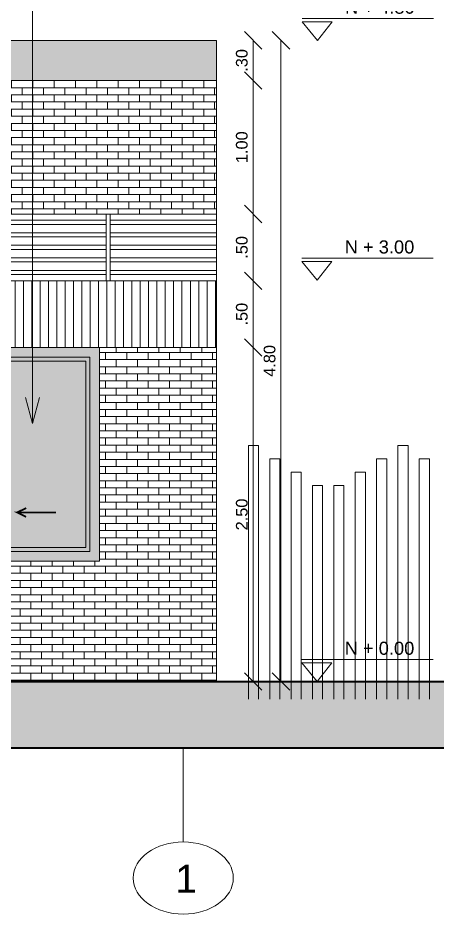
# Model space of a CAD drawing. Header units: metres. Extents: x 98211 to 98447, y 101204 to 101327.
# Drawn here: x 98432.61 to 98435.75, y 101295.27 to 101301.98 of the extents above; entities that cross this region are included whole.
import ezdxf
from ezdxf import colors
from ezdxf.entities.mleader import LeaderData, LeaderLine
from ezdxf.enums import TextEntityAlignment as Align
from ezdxf.math import Vec2, Vec3

# ---------------------------------------------------------------- set-up
doc = ezdxf.new("R2010")
doc.units = ezdxf.units.M
doc.header["$LTSCALE"] = 8
doc.header["$MEASUREMENT"] = 0
doc.header["$PDMODE"] = 1
doc.linetypes.add('DASHDOTX2', pattern=[2, 1, -0.5, 0, -0.5])
doc.layers.get('0').update_dxf_attribs({"linetype": 'CONTINUOUS', "lineweight": 9})
doc.layers.get('DEFPOINTS').update_dxf_attribs({"linetype": 'CONTINUOUS'})
for name, color, linetype, lineweight in [('A-PLAN-ACHU1', 105, 'CONTINUOUS', 9), ('A-PUER', 36, 'CONTINUOUS', 13), ('A-VENT', 1, 'CONTINUOUS', 15), ('A_ACHURADADOS', 9, 'CONTINUOUS', 0), ('A_CARP-MAD', 46, 'CONTINUOUS', 18), ('A_CARP-MET', 126, 'CONTINUOUS', 18), ('A_EJES', 75, 'DASHDOTX2', 5), ('A_MURO', 7, 'CONTINUOUS', 40), ('A_MURO-ACHU', 254, 'CONTINUOUS', 0), ('A_PLAN-8', 8, 'CONTINUOUS', 13), ('A_TEXT-DIM', 54, 'CONTINUOUS', 13), ('A_TEXT-IDEN', 5, 'CONTINUOUS', 18), ('A_TEXT-NIVL', 54, 'CONTINUOUS', 20), ('A_TEXT-NOTA', 53, 'CONTINUOUS', 20), ('A_TEXT-SIMB', 195, 'CONTINUOUS', 20), ('A_VENT', 124, 'CONTINUOUS', 18)]:
    doc.layers.add(name, color=color, linetype=linetype, lineweight=lineweight)
doc.styles.add('ARIAL', font='arial.ttf')
doc.styles.add('DIM', font='arial.ttf')
doc.dimstyles.new('BAN_REP_1-50-2', dxfattribs={"dimtxt": 0.0875, "dimasz": 0.1313, "dimexe": 0.15, "dimexo": 0.03, "dimgap": 0.04, "dimtad": 1, "dimzin": 4, "dimdsep": 46, "dimtxsty": 'ARIAL', "dimblk": 'OBLIQUE', "dimcen": 0.075, "dimse1": 1, "dimse2": 1, "dimclrd": 256, "dimclre": 256, "dimclrt": 256, "dimadec": 0, "dimazin": 0, "dimtfac": 1, "dimtix": 1, "dimtofl": 0, "dimtmove": 1, "dimatfit": 3, "dimldrblk": 'OPEN90', "dimfxl": 1, "dimtolj": 1, "dimtzin": 0, "dimlwd": -1, "dimlwe": -1, "dimarcsym": 0})

# ---------------------------------------------------------------- blocks, each defined once
blk = doc.blocks.new('Ventana 02')
at = {"layer": 'A-PLAN-ACHU1'}
h = blk.add_hatch(color=256, dxfattribs=at)
h.dxf.hatch_style = 1
h.set_gradient(color1=(91, 91, 91), color2=(173, 173, 173), tint=1)
h.paths.add_polyline_path([(99437.4878, 101768.1411), (99437.4878, 101766.6876), (99438.3769, 101766.6876), (99438.3769, 101768.1411)])
h.paths.add_polyline_path([(99438.3476, 101768.1118), (99438.3476, 101766.7169), (99437.5171, 101766.7169), (99437.5171, 101768.1118)], flags=16)
at = {"layer": 'A-PLAN-ACHU1', "true_color": 0x53c6c6, "transparency": 33554610}
h = blk.add_hatch(color=133, dxfattribs=at)
h.dxf.hatch_style = 1
h.set_gradient(color1=(158, 231, 255), tint=1)
h.paths.add_polyline_path([(99437.5171, 101766.7169), (99438.3476, 101766.7169), (99438.3476, 101768.1118), (99437.5171, 101768.1118)])
at = {"layer": 'A-PLAN-ACHU1'}
h = blk.add_hatch(color=256, dxfattribs=at)
h.dxf.hatch_style = 1
h.set_gradient(color1=(91, 91, 91), color2=(173, 173, 173), tint=1)
h.paths.add_polyline_path([(99438.4502, 101768.1411), (99438.4502, 101766.6876), (99439.3393, 101766.6876), (99439.3393, 101768.1411)])
h.paths.add_polyline_path([(99439.31, 101768.1118), (99439.31, 101766.7169), (99438.4795, 101766.7169), (99438.4795, 101768.1118)], flags=16)
at = {"layer": 'A-PLAN-ACHU1', "true_color": 0x53c6c6, "transparency": 33554610}
h = blk.add_hatch(color=133, dxfattribs=at)
h.dxf.hatch_style = 1
h.set_gradient(color1=(158, 231, 255), rotation=180, tint=1)
h.paths.add_polyline_path([(99438.4795, 101766.7169), (99439.31, 101766.7169), (99439.31, 101768.1118), (99438.4795, 101768.1118)])
at = {"layer": 'A-PUER', "transparency": 33554687}
h = blk.add_hatch(color=256, dxfattribs=at)
h.dxf.hatch_style = 1
h.set_gradient(color1=(91, 91, 91), color2=(214, 214, 214), rotation=199.87072, tint=1, name='CURVED')
h.paths.add_polyline_path([(99437.4145, 101768.2144), (99437.4145, 101766.6144), (99439.4126, 101766.6144), (99439.4126, 101768.2144)])
h.paths.add_polyline_path([(99438.4502, 101768.1411), (99439.3393, 101768.1411), (99439.3393, 101766.6876), (99438.4502, 101766.6876)], flags=16)
h.paths.add_polyline_path([(99438.3769, 101768.1411), (99438.3769, 101766.6876), (99437.4878, 101766.6876), (99437.4878, 101768.1411)], flags=16)
h.paths.add_polyline_path([(99438.4795, 101768.1118), (99439.31, 101768.1118), (99439.31, 101766.7169), (99438.4795, 101766.7169)], flags=0)
h.paths.add_polyline_path([(99438.3476, 101768.1118), (99438.3476, 101766.7169), (99437.5171, 101766.7169), (99437.5171, 101768.1118)], flags=0)
at = {"layer": 'A-VENT'}
for points in [[(99437.4145, 101768.2144), (99439.4126, 101768.2144), (99439.4126, 101766.6144), (99437.4145, 101766.6144)], [(99438.3769, 101768.1411), (99438.3769, 101766.6876), (99437.4878, 101766.6876), (99437.4878, 101768.1411)], [(99438.4502, 101766.6876), (99438.4502, 101768.1411), (99439.3393, 101768.1411), (99439.3393, 101766.6876)]]:
    blk.add_lwpolyline(points, close=True, dxfattribs=at)
at = {"layer": 'A-VENT', "const_width": 0.0134}
blk.add_lwpolyline([(99439.0857, 101766.9795), (99438.795, 101766.9795), (99438.8621, 101766.9464), (99438.795, 101766.9795), (99438.8621, 101767.0126)], dxfattribs=at)
at = {"layer": 'A_PLAN-8'}
for points in [[(99438.3476, 101768.1118), (99438.3476, 101766.7169), (99437.5171, 101766.7169), (99437.5171, 101768.1118)], [(99438.4795, 101766.7169), (99438.4795, 101768.1118), (99439.31, 101768.1118), (99439.31, 101766.7169)]]:
    blk.add_lwpolyline(points, close=True, dxfattribs=at)
at = {"layer": 'A_TEXT-DIM', "color": 1, "insert": (99437.878, 101767.0677), "char_height": 0.11723, "width": 26.6152, "attachment_point": 3, "style": 'DIM'}
blk.add_mtext('F.', dxfattribs=at)
blk = doc.blocks.new('EJE')
at = {"layer": 'A_TEXT-SIMB'}
blk.add_ellipse((0, 0), major_axis=(-0.625, 0), ratio=0.72, dxfattribs=at)
at = {"layer": 'A_TEXT-IDEN', "style": 'ARIAL'}
blk.add_attdef('EJE', text='', height=0.35, dxfattribs=at).set_placement((0, -0.184), align=Align.CENTER)
blk = doc.blocks.new('NIVEL ARQUITECTONICO')
at = {"layer": 'A_TEXT-NIVL'}
blk.add_line((-0.8796, 0), (0, 0), dxfattribs=at)
blk.add_lwpolyline([(-0.7761, -0.1464), (-0.6785, -0.0214), (-0.8785, -0.0214)], close=True, dxfattribs=at)
at = {"layer": 'A_TEXT-NOTA', "linetype": 'Continuous', "style": 'ARIAL'}
blk.add_attdef('Q', (-0.5919, 0.0318), '', height=0.0875, dxfattribs=at)
blk = doc.blocks.new('_Open30')
at = {"color": 0, "linetype": 'ByBlock', "lineweight": -2}
for p, q in [((-1, 0.268), (0, 0)), ((0, 0), (-1, -0.268)), ((0, 0), (-1, 0))]:
    blk.add_line(p, q, dxfattribs=at)
blk = doc.blocks.new('_Oblique')
at = {"color": 0, "linetype": 'ByBlock', "lineweight": -2}
blk.add_line((-0.5, -0.5), (0.5, 0.5), dxfattribs=at)
blk = doc.blocks.new('*D223')
at = {"layer": 'A_TEXT-DIM', "transparency": 16777216}
blk.add_line((98434.3707, 101297.0156), (98434.3707, 101299.5156), dxfattribs=at)
at = {"layer": 'DEFPOINTS', "color": 0, "transparency": 16777216}
for p in [(98434.096, 101299.5156), (98434.3707, 101299.5156), (98434.096, 101297.0156)]:
    blk.add_point(p, dxfattribs=at)
at = {"layer": 'A_TEXT-DIM', "transparency": 16777216, "xscale": 0.1313, "yscale": 0.1313, "zscale": 0.1313}
for p, rotation in [((98434.3707, 101299.5156), 90), ((98434.3707, 101297.0156), 270)]:
    blk.add_blockref('_Oblique', p, dxfattribs=dict(at, rotation=rotation))
at = {"layer": 'A_TEXT-DIM', "transparency": 16777216, "insert": (98434.286, 101298.2656), "char_height": 0.0875, "attachment_point": 5, "rotation": 90, "style": 'ARIAL'}
blk.add_mtext('\\A1;2.50', dxfattribs=at)
blk = doc.blocks.new('_Open90')
at = {"color": 0, "linetype": 'ByBlock', "lineweight": -2}
for p, q in [((0, 0), (-1, 0)), ((-0.5, 0.5), (0, 0)), ((0, 0), (-0.5, -0.5))]:
    blk.add_line(p, q, dxfattribs=at)
blk = doc.blocks.new('*D224')
at = {"layer": 'A_TEXT-DIM', "transparency": 16777216}
blk.add_line((98434.3707, 101299.5156), (98434.3707, 101300.0156), dxfattribs=at)
at = {"layer": 'DEFPOINTS', "color": 0, "transparency": 16777216}
for p in [(98434.086, 101300.0156, -1193.422), (98434.3707, 101300.0156), (98434.096, 101299.5156)]:
    blk.add_point(p, dxfattribs=at)
at = {"layer": 'A_TEXT-DIM', "transparency": 16777216, "xscale": 0.1313, "yscale": 0.1313, "zscale": 0.1313}
for p, rotation in [((98434.3707, 101300.0156), 90), ((98434.3707, 101299.5156), 270)]:
    blk.add_blockref('_Oblique', p, dxfattribs=dict(at, rotation=rotation))
at = {"layer": 'A_TEXT-DIM', "transparency": 16777216, "insert": (98434.286, 101299.7656), "char_height": 0.0875, "attachment_point": 5, "rotation": 90, "style": 'ARIAL'}
blk.add_mtext('\\A1;.50', dxfattribs=at)
blk = doc.blocks.new('*D225')
at = {"layer": 'A_TEXT-DIM', "transparency": 16777216}
blk.add_line((98434.3707, 101300.0156), (98434.3707, 101300.5156), dxfattribs=at)
at = {"layer": 'DEFPOINTS', "color": 0, "transparency": 16777216}
for p in [(98434.086, 101300.5156, -1193.422), (98434.3707, 101300.5156), (98434.086, 101300.0156, -1193.422)]:
    blk.add_point(p, dxfattribs=at)
at = {"layer": 'A_TEXT-DIM', "transparency": 16777216, "xscale": 0.1313, "yscale": 0.1313, "zscale": 0.1313}
for p, rotation in [((98434.3707, 101300.5156), 90), ((98434.3707, 101300.0156), 270)]:
    blk.add_blockref('_Oblique', p, dxfattribs=dict(at, rotation=rotation))
at = {"layer": 'A_TEXT-DIM', "transparency": 16777216, "insert": (98434.286, 101300.2656), "char_height": 0.0875, "attachment_point": 5, "rotation": 90, "style": 'ARIAL'}
blk.add_mtext('\\A1;.50', dxfattribs=at)
blk = doc.blocks.new('*D226')
at = {"layer": 'A_TEXT-DIM', "transparency": 16777216}
blk.add_line((98434.3707, 101300.5156), (98434.3707, 101301.5156), dxfattribs=at)
at = {"layer": 'DEFPOINTS', "color": 0, "transparency": 16777216}
for p in [(98434.0857, 101301.5156), (98434.3707, 101301.5156), (98434.086, 101300.5156, -1193.422)]:
    blk.add_point(p, dxfattribs=at)
at = {"layer": 'A_TEXT-DIM', "transparency": 16777216, "xscale": 0.1313, "yscale": 0.1313, "zscale": 0.1313}
for p, rotation in [((98434.3707, 101301.5156), 90), ((98434.3707, 101300.5156), 270)]:
    blk.add_blockref('_Oblique', p, dxfattribs=dict(at, rotation=rotation))
at = {"layer": 'A_TEXT-DIM', "transparency": 16777216, "insert": (98434.286, 101301.0156), "char_height": 0.0875, "attachment_point": 5, "rotation": 90, "style": 'ARIAL'}
blk.add_mtext('\\A1;1.00', dxfattribs=at)
blk = doc.blocks.new('*D227')
at = {"layer": 'A_TEXT-DIM', "transparency": 16777216}
blk.add_line((98434.5787, 101297.0156), (98434.5787, 101301.8156), dxfattribs=at)
at = {"layer": 'DEFPOINTS', "color": 0, "transparency": 16777216}
for p in [(98434.5787, 101301.8156), (98435.086, 101301.8156, -1193.422), (98434.096, 101297.0156)]:
    blk.add_point(p, dxfattribs=at)
at = {"layer": 'A_TEXT-DIM', "transparency": 16777216, "xscale": 0.1313, "yscale": 0.1313, "zscale": 0.1313}
for p, rotation in [((98434.5787, 101301.8156), 90), ((98434.5787, 101297.0156), 270)]:
    blk.add_blockref('_Oblique', p, dxfattribs=dict(at, rotation=rotation))
at = {"layer": 'A_TEXT-DIM', "transparency": 16777216, "insert": (98434.494, 101299.4156), "char_height": 0.0875, "attachment_point": 5, "rotation": 90, "style": 'ARIAL'}
blk.add_mtext('\\A1;4.80', dxfattribs=at)
blk = doc.blocks.new('*D228')
at = {"layer": 'A_TEXT-DIM', "transparency": 16777216}
blk.add_line((98434.3707, 101301.5156), (98434.3707, 101301.8156), dxfattribs=at)
at = {"layer": 'DEFPOINTS', "color": 0, "transparency": 16777216}
for p in [(98434.3707, 101301.8156), (98435.086, 101301.8156, -1193.422), (98434.0857, 101301.5156)]:
    blk.add_point(p, dxfattribs=at)
at = {"layer": 'A_TEXT-DIM', "transparency": 16777216, "xscale": 0.1313, "yscale": 0.1313, "zscale": 0.1313}
for p, rotation in [((98434.3707, 101301.8156), 90), ((98434.3707, 101301.5156), 270)]:
    blk.add_blockref('_Oblique', p, dxfattribs=dict(at, rotation=rotation))
at = {"layer": 'A_TEXT-DIM', "transparency": 16777216, "insert": (98434.286, 101301.6656), "char_height": 0.0875, "attachment_point": 5, "rotation": 90, "style": 'ARIAL'}
blk.add_mtext('\\A1;.30', dxfattribs=at)

msp = doc.modelspace()

# ---------------------------------------------------------------- hatches: boundary and pattern name
at = {"layer": 'A_ACHURADADOS'}
h = msp.add_hatch(dxfattribs=at)
h.set_pattern_fill('ANSI31', color=256, scale=0.5, angle=225, style=0)
h.set_pattern_definition([(270, (155.02503, 90.189034), (0.0625, -1e-17), [])])
h.paths.add_polyline_path([(98434.096, 101299.5156), (98430.146, 101299.5156), (98430.146, 101300.0156), (98434.096, 101300.0156)])
at = {"layer": 'A_CARP-MAD'}
h = msp.add_hatch(dxfattribs=at)
h.set_pattern_fill('ANSI32,_O', color=256, scale=0.25, angle=135)
h.set_pattern_definition([(180, (0, 0), (-1e-17, -0.09375), []), (180, (-0.03125, 0.03125), (-1e-17, -0.09375), [])])
h.paths.add_polyline_path([(98417.5096, 101300.5156), (98416.696, 101300.5156), (98416.696, 101300.0156), (98417.5096, 101300.0156)])
h.paths.add_polyline_path([(98418.3354, 101300.5156), (98417.5396, 101300.5156), (98417.5396, 101300.0156), (98418.3354, 101300.0156)])
h.paths.add_polyline_path([(98419.1611, 101300.5156), (98418.3654, 101300.5156), (98418.3654, 101300.0156), (98419.1611, 101300.0156)])
h.paths.add_polyline_path([(98419.9869, 101300.5156), (98419.1911, 101300.5156), (98419.1911, 101300.0156), (98419.9869, 101300.0156)])
h.paths.add_polyline_path([(98420.8126, 101300.5156), (98420.0169, 101300.5156), (98420.0169, 101300.0156), (98420.8126, 101300.0156)])
h.paths.add_polyline_path([(98421.6384, 101300.5156), (98420.8426, 101300.5156), (98420.8426, 101300.0156), (98421.6384, 101300.0156)])
h.paths.add_polyline_path([(98422.4642, 101300.5156), (98421.6684, 101300.5156), (98421.6684, 101300.0156), (98422.4642, 101300.0156)])
h.paths.add_polyline_path([(98423.2899, 101300.5156), (98422.4942, 101300.5156), (98422.4942, 101300.0156), (98423.2899, 101300.0156)])
h.paths.add_polyline_path([(98424.1157, 101300.5156), (98423.3199, 101300.5156), (98423.3199, 101300.0156), (98424.1157, 101300.0156)])
h.paths.add_polyline_path([(98424.9414, 101300.5156), (98424.1457, 101300.5156), (98424.1457, 101300.0156), (98424.9414, 101300.0156)])
h.paths.add_polyline_path([(98425.7672, 101300.5156), (98424.9714, 101300.5156), (98424.9714, 101300.0156), (98425.7672, 101300.0156)])
h.paths.add_polyline_path([(98426.593, 101300.5156), (98425.7972, 101300.5156), (98425.7972, 101300.0156), (98426.593, 101300.0156)])
h.paths.add_polyline_path([(98427.4187, 101300.5156), (98426.623, 101300.5156), (98426.623, 101300.0156), (98427.4187, 101300.0156)])
h.paths.add_polyline_path([(98428.2445, 101300.5156), (98427.4487, 101300.5156), (98427.4487, 101300.0156), (98428.2445, 101300.0156)])
h.paths.add_polyline_path([(98429.0702, 101300.5156), (98428.2745, 101300.5156), (98428.2745, 101300.0156), (98429.0702, 101300.0156)])
h.paths.add_polyline_path([(98429.896, 101300.5156), (98429.1002, 101300.5156), (98429.1002, 101300.0156), (98429.896, 101300.0156)])
h.paths.add_polyline_path([(98430.7929, 101300.5156), (98430.146, 101300.5156), (98430.146, 101300.0156), (98430.7929, 101300.0156)])
h.paths.add_polyline_path([(98431.6187, 101300.5156), (98430.8229, 101300.5156), (98430.8229, 101300.0156), (98431.6187, 101300.0156)])
h.paths.add_polyline_path([(98432.4445, 101300.5156), (98431.6487, 101300.5156), (98431.6487, 101300.0156), (98432.4445, 101300.0156)])
h.paths.add_polyline_path([(98433.2702, 101300.5156), (98432.4745, 101300.5156), (98432.4745, 101300.0156), (98433.2702, 101300.0156)])
h.paths.add_polyline_path([(98434.096, 101300.5156), (98433.3002, 101300.5156), (98433.3002, 101300.0156), (98434.096, 101300.0156)])
at = {"layer": 'A_MURO'}
h = msp.add_hatch(color=7, dxfattribs=at)
h.dxf.hatch_style = 1
h.paths.add_polyline_path([(98411.3078, 101297.0157), (98438.5008, 101297.0156), (98438.5008, 101296.5156), (98411.3078, 101296.5157)])
at = {"layer": 'A_MURO-ACHU'}
h = msp.add_hatch(color=253, dxfattribs=at)
h.dxf.hatch_style = 1
h.paths.add_polyline_path([(98434.096, 101301.5156), (98430.146, 101301.5156), (98430.146, 101301.8156), (98434.096, 101301.8156)])
at = {"layer": 'A_PLAN-8'}
h = msp.add_hatch(dxfattribs=at)
h.set_pattern_fill('AR-BRSTD', color=256, scale=0.02)
h.paths.add_polyline_path([(98434.096, 101300.5156), (98430.146, 101300.5156), (98430.146, 101301.5156), (98434.096, 101301.5156)])
h = msp.add_hatch(dxfattribs=at)
h.set_pattern_fill('AR-BRSTD', color=256, scale=0.02)
h.set_pattern_definition([(0, (155.02503, 90.189034), (0, 0.05334), []), (90, (155.02503, 90.189034), (-0.08, 0.05334), [0.05334, -0.05334])])
h.paths.add_polyline_path([(98434.096, 101299.5156), (98433.2204, 101299.5156), (98433.2204, 101297.9156), (98431.2224, 101297.9156), (98431.2224, 101299.5156), (98430.146, 101299.5156), (98430.146, 101297.0156), (98434.096, 101297.0156)])

# ---------------------------------------------------------------- linework, layer by layer
at = {"layer": 'A_CARP-MAD'}
for p, q in [((98433.2702, 101300.5156), (98433.2702, 101300.0156)), ((98433.3002, 101300.5156), (98433.3002, 101300.0156))]:
    msp.add_line(p, q, dxfattribs=at)
at = {"layer": 'A_CARP-MET', "color": 7, "true_color": 0xf5f5f5}
for points in [[(98434.4111, 101296.8818), (98434.4111, 101298.7818), (98434.3349, 101298.7818), (98434.3349, 101296.8818)], [(98434.4111, 101296.8818), (98434.4111, 101298.7818), (98434.3349, 101298.7818), (98434.3349, 101296.8818)], [(98435.5311, 101296.8818), (98435.5311, 101298.7818), (98435.4549, 101298.7818), (98435.4549, 101296.8818)], [(98435.5311, 101296.8818), (98435.5311, 101298.7818), (98435.4549, 101298.7818), (98435.4549, 101296.8818)], [(98434.5711, 101296.8818), (98434.5711, 101298.6818), (98434.4949, 101298.6818), (98434.4949, 101296.8818)], [(98435.3711, 101296.8818), (98435.3711, 101298.6818), (98435.2949, 101298.6818), (98435.2949, 101296.8818)], [(98435.6911, 101296.8818), (98435.6911, 101298.6818), (98435.6149, 101298.6818), (98435.6149, 101296.8818)], [(98434.7311, 101296.8818), (98434.7311, 101298.5818), (98434.6549, 101298.5818), (98434.6549, 101296.8818)], [(98435.2111, 101296.8818), (98435.2111, 101298.5818), (98435.1349, 101298.5818), (98435.1349, 101296.8818)], [(98434.8911, 101296.8818), (98434.8911, 101298.4818), (98434.8149, 101298.4818), (98434.8149, 101296.8818)], [(98435.0511, 101296.8818), (98435.0511, 101298.4818), (98434.9749, 101298.4818), (98434.9749, 101296.8818)]]:
    msp.add_lwpolyline(points, dxfattribs=at)
at = {"layer": 'A_EJES'}
msp.add_line((98433.8468, 101295.8137), (98433.8468, 101296.5156), dxfattribs=at)
at = {"layer": 'A_MURO'}
msp.add_lwpolyline([(98411.7883, 101297.0157), (98438.5008, 101297.0156), (98438.5008, 101296.5156), (98411.3078, 101296.5157), (98411.3078, 101297.0157)], dxfattribs=at)
at = {"layer": 'A_PLAN-8'}
for points in [[(98434.096, 101301.5156), (98430.146, 101301.5156), (98430.146, 101301.8156), (98434.096, 101301.8156)], [(98434.096, 101300.5156), (98430.146, 101300.5156), (98430.146, 101301.5156), (98434.096, 101301.5156)], [(98434.096, 101300.0156), (98430.146, 101300.0156), (98430.146, 101300.5156), (98434.096, 101300.5156)], [(98434.096, 101299.5156), (98430.146, 101299.5156), (98430.146, 101300.0156), (98434.096, 101300.0156)], [(98434.096, 101297.0156), (98430.146, 101297.0156), (98430.146, 101299.5156), (98434.096, 101299.5156)]]:
    msp.add_lwpolyline(points, close=True, dxfattribs=at)

# ---------------------------------------------------------------- block references
at = {"color": 1, "xscale": 1.12, "yscale": 1.12, "zscale": 1.12}
for p, values in [((98435.7224, 101301.9796), {'Q': 'N + 4.80'}), ((98435.7196, 101300.1843), {'Q': 'N + 3.00'}), ((98435.7195, 101297.1796), {'Q': 'N + 0.00'})]:
    msp.add_blockref('NIVEL ARQUITECTONICO', p, dxfattribs=at).add_auto_attribs(values)
ref = msp.add_blockref('EJE', (98433.8468, 101295.5437), dxfattribs=dict(xscale=-0.6, yscale=0.6, zscale=0.6))
ref.add_attrib('EJE', '1', dxfattribs={"layer": 'A_TEXT-IDEN', "height": 0.21, "style": 'ARIAL'}).set_placement((98433.8688, 101295.4331), align=Align.CENTER)
at = {"layer": 'A_VENT'}
msp.add_blockref('Ventana 02', (-1006.1921, -468.6987), dxfattribs=at)

# ---------------------------------------------------------------- dimensions: what is measured, and where the dimension line sits
at = {"layer": 'A_TEXT-DIM'}
for base, p1, p2, picture, middle in [((98434.3707, 101301.8156), (98434.0857, 101301.5156), (98435.086, 101301.8156, -1193.422), '*D228', (98434.286, 101301.6656)), ((98434.5787, 101301.8156), (98434.096, 101297.0156), (98435.086, 101301.8156, -1193.422), '*D227', (98434.494, 101299.4156)), ((98434.3707, 101301.5156), (98434.086, 101300.5156, -1193.422), (98434.0857, 101301.5156), '*D226', (98434.286, 101301.0156)), ((98434.3707, 101300.5156), (98434.086, 101300.0156, -1193.422), (98434.086, 101300.5156, -1193.422), '*D225', (98434.286, 101300.2656)), ((98434.3707, 101300.0156), (98434.096, 101299.5156), (98434.086, 101300.0156, -1193.422), '*D224', (98434.286, 101299.7656)), ((98434.3707, 101299.5156), (98434.096, 101297.0156), (98434.096, 101299.5156), '*D223', (98434.286, 101298.2656))]:
    dim = msp.add_linear_dim(base=base, p1=p1, p2=p2, angle=90, dimstyle='BAN_REP_1-50-2', dxfattribs=at)
    dim.commit()
    dim.dimension.update_dxf_attribs({"geometry": picture, "text_midpoint": middle})

# ---------------------------------------------------------------- leaders
at = {"layer": 'A_TEXT-NOTA'}
ml = msp.add_multileader_mtext('Standard', dxfattribs=at)
ml.set_content('{\\fArial|b0|i0|c0|p32;\\H0.88235x;Ventana Corrediza en aluminio negro con vidrio de seguridad laminado 6mm incluye cortasol\\H1.1333x; }', color=256, style='ARIAL')
ml.set_leader_properties(color=256, linetype='ByLayer', lineweight=-1)
ml.set_arrow_properties(name='OPEN30')
ml.build(insert=Vec2(0, 0))
ml.multileader.update_dxf_attribs({"dogleg_length": 0.78, "arrow_head_size": 0.195})
ctx = ml.context
ctx.base_point, ctx.char_height, ctx.arrow_head_size, ctx.landing_gap_size, ctx.plane_origin = Vec3(98432.8359, 101302.8589), 0.17, 0.195, 0.09, Vec3(98432.8529, 101298.9459)
notes = []
notes.append((ctx, [(1, (1, 1, 0), (98432.7186, 101302.8589), (1, 0), 0.1173, [(0, [(98432.7186, 101298.9477)], 0, [])])]))
ctx.mtext.insert, ctx.mtext.width, ctx.mtext.flow_direction = Vec3(98432.9259, 101302.9659), 3.273716, 5
for ctx, leaders in notes:
    for number, flags, end, landing, length, lines in leaders:
        leader = LeaderData()
        leader.index, (leader.has_last_leader_line, leader.has_dogleg_vector, leader.attachment_direction) = number, flags
        leader.last_leader_point, leader.dogleg_vector, leader.dogleg_length = Vec3(end), Vec3(landing), length
        for number, points, colour, breaks in lines:
            line = LeaderLine()
            line.index, line.vertices, line.color, line.breaks = number, Vec3.list(points), colors.encode_raw_color(colour), breaks
            leader.lines.append(line)
        ctx.leaders.append(leader)

doc.saveas('drawing.dxf')
